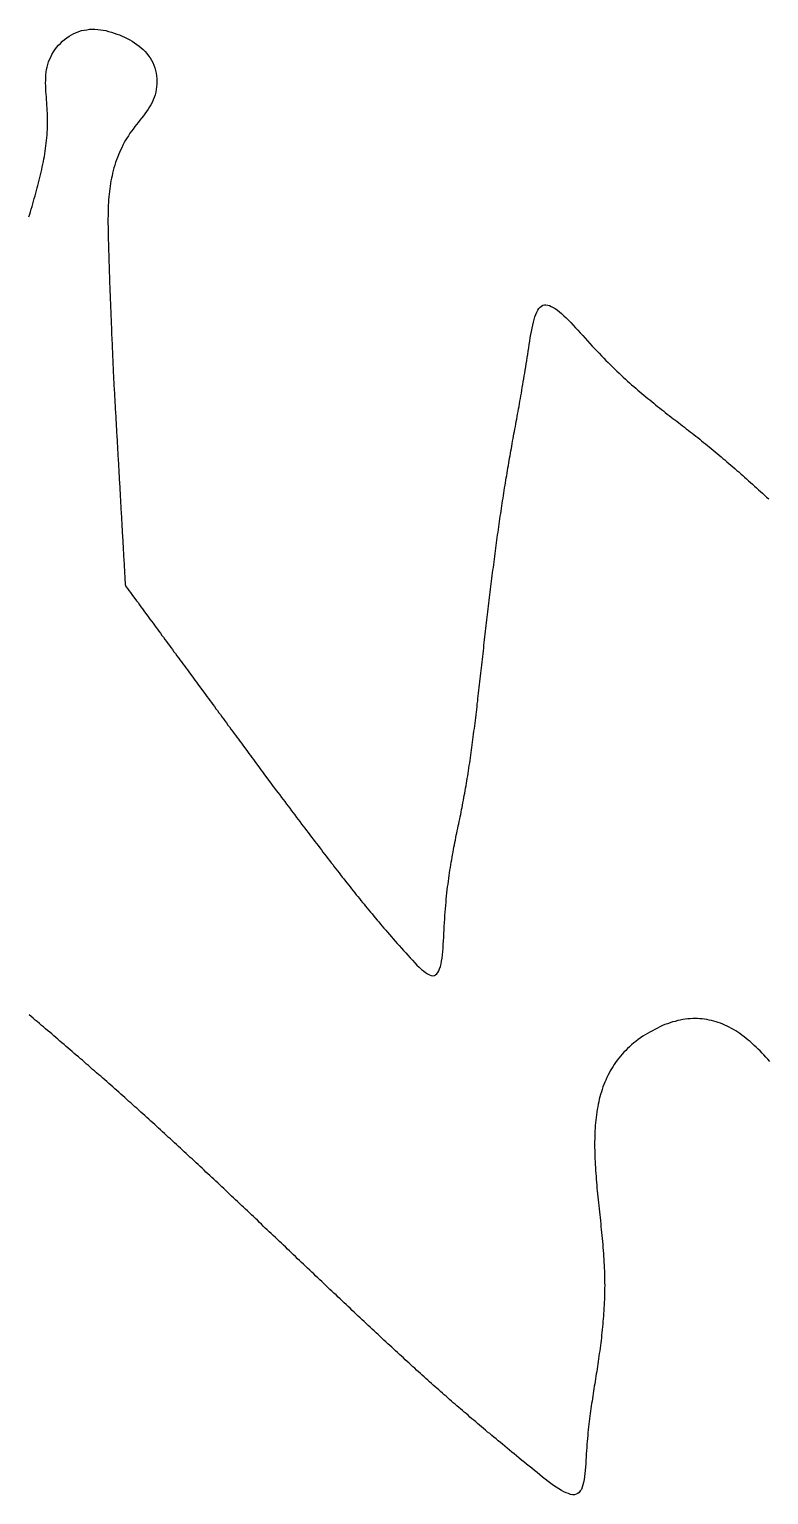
# Model space of a CAD drawing. Extents: x 63 to 788, y 423 to 1014.
# Drawn here: x 456.54 to 459.31, y 816.46 to 821.96 of the extents above; entities that cross this region are included whole.
import ezdxf

# ---------------------------------------------------------------- set-up
doc = ezdxf.new("R2010")
doc.units = 0
doc.header["$MEASUREMENT"] = 0
doc.layers.add('LAYER_1', color=7, linetype='CONTINUOUS')

msp = doc.modelspace()

# ---------------------------------------------------------------- linework, layer by layer
at = {"layer": 'LAYER_1', "color": 7}
for points in [[(456.5392, 821.252, 0), (456.5421, 821.262, 0), (456.545, 821.271, 0), (456.5479, 821.281, 0), (456.5507, 821.291, 0), (456.5535, 821.301, 0), (456.5563, 821.311, 0), (456.5591, 821.32, 0), (456.5618, 821.33, 0), (456.5645, 821.34, 0), (456.5672, 821.35, 0), (456.5699, 821.36, 0), (456.5725, 821.369, 0), (456.575, 821.379, 0), (456.5776, 821.389, 0), (456.58, 821.399, 0), (456.5824, 821.409, 0), (456.5847, 821.419, 0), (456.587, 821.429, 0), (456.5891, 821.439, 0), (456.5912, 821.449, 0), (456.5932, 821.459, 0), (456.5951, 821.469, 0), (456.5968, 821.478, 0), (456.5985, 821.488, 0), (456.6001, 821.498, 0), (456.6015, 821.508, 0), (456.6029, 821.518, 0), (456.604, 821.528, 0), (456.6051, 821.538, 0), (456.606, 821.548, 0), (456.6068, 821.558, 0), (456.6075, 821.569, 0), (456.608, 821.579, 0), (456.6084, 821.589, 0), (456.6086, 821.599, 0), (456.6087, 821.609, 0), (456.6087, 821.619, 0), (456.6085, 821.629, 0), (456.6083, 821.64, 0), (456.6078, 821.65, 0), (456.6073, 821.66, 0), (456.6066, 821.67, 0), (456.6059, 821.681, 0), (456.6051, 821.691, 0), (456.6042, 821.702, 0), (456.6035, 821.712, 0), (456.6028, 821.722, 0), (456.6022, 821.733, 0), (456.6018, 821.743, 0), (456.6016, 821.753, 0), (456.6017, 821.763, 0), (456.6021, 821.774, 0), (456.6027, 821.784, 0), (456.6038, 821.794, 0), (456.6053, 821.804, 0), (456.6072, 821.813, 0), (456.6097, 821.823, 0), (456.6127, 821.833, 0), (456.6163, 821.842, 0), (456.6205, 821.851, 0), (456.6253, 821.861, 0), (456.6306, 821.87, 0), (456.6365, 821.878, 0), (456.6428, 821.887, 0), (456.6496, 821.895, 0), (456.6569, 821.902, 0), (456.6645, 821.91, 0), (456.6725, 821.917, 0), (456.6809, 821.923, 0), (456.6895, 821.929, 0), (456.6984, 821.934, 0), (456.7076, 821.939, 0), (456.717, 821.943, 0), (456.7265, 821.947, 0), (456.7362, 821.95, 0), (456.7461, 821.952, 0), (456.756, 821.953, 0), (456.7661, 821.955, 0), (456.7762, 821.955, 0), (456.7864, 821.955, 0), (456.7966, 821.954, 0), (456.8069, 821.953, 0), (456.8172, 821.952, 0), (456.8274, 821.95, 0), (456.8377, 821.947, 0), (456.8479, 821.944, 0), (456.858, 821.941, 0), (456.8681, 821.937, 0), (456.8781, 821.934, 0), (456.888, 821.929, 0), (456.8977, 821.925, 0), (456.9073, 821.92, 0), (456.9166, 821.915, 0), (456.9258, 821.91, 0), (456.9347, 821.904, 0), (456.9433, 821.898, 0), (456.9516, 821.892, 0), (456.9596, 821.886, 0), (456.9671, 821.879, 0), (456.9743, 821.872, 0), (456.981, 821.864, 0), (456.9873, 821.856, 0), (456.993, 821.848, 0), (456.9982, 821.839, 0), (457.0028, 821.83, 0), (457.0069, 821.821, 0), (457.0103, 821.811, 0), (457.0132, 821.801, 0), (457.0154, 821.791, 0), (457.0171, 821.781, 0), (457.0181, 821.77, 0), (457.0186, 821.76, 0), (457.0184, 821.749, 0), (457.0176, 821.739, 0), (457.0163, 821.729, 0), (457.0143, 821.719, 0), (457.0117, 821.709, 0), (457.0085, 821.699, 0), (457.0048, 821.69, 0), (457.0006, 821.681, 0), (456.9959, 821.672, 0), (456.9909, 821.664, 0), (456.9855, 821.655, 0), (456.9798, 821.647, 0), (456.9739, 821.638, 0), (456.9677, 821.63, 0), (456.9614, 821.622, 0), (456.955, 821.614, 0), (456.9486, 821.606, 0), (456.9422, 821.598, 0), (456.9358, 821.59, 0), (456.9295, 821.581, 0), (456.9233, 821.573, 0), (456.9174, 821.565, 0), (456.9116, 821.556, 0), (456.9062, 821.547, 0), (456.9009, 821.539, 0), (456.8959, 821.53, 0), (456.891, 821.521, 0), (456.8865, 821.511, 0), (456.8821, 821.502, 0), (456.878, 821.493, 0), (456.874, 821.484, 0), (456.8703, 821.474, 0), (456.8668, 821.465, 0), (456.8636, 821.455, 0), (456.8605, 821.445, 0), (456.8576, 821.436, 0), (456.855, 821.426, 0), (456.8525, 821.416, 0), (456.8503, 821.406, 0), (456.8482, 821.397, 0), (456.8464, 821.387, 0), (456.8447, 821.377, 0), (456.8431, 821.367, 0), (456.8418, 821.357, 0), (456.8406, 821.347, 0), (456.8395, 821.337, 0), (456.8385, 821.327, 0), (456.8377, 821.316, 0), (456.8371, 821.306, 0), (456.8365, 821.296, 0), (456.836, 821.286, 0), (456.8357, 821.276, 0), (456.8354, 821.266, 0), (456.8353, 821.255, 0), (456.8352, 821.245, 0), (456.8351, 821.235, 0), (456.8352, 821.225, 0), (456.8353, 821.214, 0), (456.8354, 821.204, 0), (456.8356, 821.194, 0), (456.8358, 821.184, 0), (456.8361, 821.173, 0), (456.8364, 821.163, 0), (456.8366, 821.153, 0), (456.8369, 821.143, 0), (456.8372, 821.132, 0), (456.8375, 821.122, 0), (456.8378, 821.112, 0), (456.8381, 821.102, 0), (456.8385, 821.092, 0), (456.8388, 821.081, 0), (456.8391, 821.071, 0), (456.8395, 821.061, 0), (456.8398, 821.051, 0), (456.8401, 821.041, 0), (456.8405, 821.03, 0), (456.8408, 821.02, 0), (456.8412, 821.01, 0), (456.8415, 821, 0), (456.8419, 820.99, 0), (456.8423, 820.98, 0), (456.8427, 820.97, 0), (456.843, 820.959, 0), (456.8434, 820.949, 0), (456.8438, 820.939, 0), (456.8442, 820.929, 0), (456.8446, 820.919, 0), (456.845, 820.909, 0), (456.8454, 820.899, 0), (456.8458, 820.889, 0), (456.8462, 820.878, 0), (456.8466, 820.868, 0), (456.847, 820.858, 0), (456.8474, 820.848, 0), (456.8478, 820.838, 0), (456.8482, 820.828, 0), (456.8486, 820.818, 0), (456.849, 820.808, 0), (456.8495, 820.798, 0), (456.8499, 820.788, 0), (456.8503, 820.778, 0), (456.8507, 820.767, 0), (456.8511, 820.757, 0), (456.8516, 820.747, 0), (456.852, 820.737, 0), (456.8524, 820.727, 0), (456.8529, 820.717, 0), (456.8533, 820.707, 0), (456.8537, 820.697, 0), (456.8541, 820.687, 0), (456.8546, 820.677, 0), (456.855, 820.667, 0), (456.8554, 820.657, 0), (456.8559, 820.649, 0), (456.8563, 820.641, 0), (456.8568, 820.633, 0), (456.8573, 820.625, 0), (456.8577, 820.617, 0), (456.8582, 820.609, 0), (456.8586, 820.601, 0), (456.8591, 820.593, 0), (456.8595, 820.585, 0), (456.86, 820.577, 0), (456.8604, 820.569, 0), (456.8609, 820.561, 0), (456.8613, 820.553, 0), (456.8618, 820.545, 0), (456.8622, 820.537, 0), (456.8627, 820.529, 0), (456.8631, 820.521, 0), (456.8636, 820.513, 0), (456.864, 820.505, 0), (456.8645, 820.497, 0), (456.8649, 820.489, 0), (456.8654, 820.481, 0), (456.8658, 820.473, 0), (456.8663, 820.465, 0), (456.8668, 820.457, 0), (456.8672, 820.449, 0), (456.8677, 820.441, 0), (456.8681, 820.433, 0), (456.8686, 820.425, 0), (456.869, 820.417, 0), (456.8695, 820.409, 0), (456.8699, 820.401, 0), (456.8704, 820.393, 0), (456.8708, 820.385, 0), (456.8713, 820.377, 0), (456.8717, 820.369, 0), (456.8722, 820.361, 0), (456.8726, 820.353, 0), (456.8731, 820.345, 0), (456.8735, 820.337, 0), (456.874, 820.329, 0), (456.8744, 820.321, 0), (456.8749, 820.313, 0), (456.8754, 820.305, 0), (456.8758, 820.297, 0), (456.8763, 820.289, 0), (456.8767, 820.281, 0), (456.8772, 820.273, 0), (456.8776, 820.265, 0), (456.8781, 820.257, 0), (456.8785, 820.249, 0), (456.879, 820.241, 0), (456.8794, 820.233, 0), (456.8799, 820.225, 0), (456.8803, 820.217, 0), (456.8808, 820.209, 0), (456.8812, 820.201, 0), (456.8817, 820.193, 0), (456.8821, 820.185, 0), (456.8826, 820.177, 0), (456.883, 820.169, 0), (456.8835, 820.161, 0), (456.8839, 820.153, 0), (456.8844, 820.145, 0), (456.8849, 820.137, 0), (456.8853, 820.129, 0), (456.8858, 820.121, 0), (456.8862, 820.113, 0), (456.8867, 820.105, 0), (456.8871, 820.097, 0), (456.8876, 820.089, 0), (456.888, 820.081, 0), (456.8885, 820.073, 0), (456.8889, 820.065, 0), (456.8894, 820.057, 0), (456.8898, 820.049, 0), (456.8903, 820.041, 0), (456.8907, 820.033, 0), (456.8912, 820.025, 0), (456.8916, 820.017, 0), (456.8921, 820.009, 0), (456.8925, 820.001, 0), (456.893, 819.993, 0), (456.8935, 819.985, 0), (456.8939, 819.977, 0), (456.8944, 819.969, 0), (456.8948, 819.961, 0), (456.8953, 819.953, 0), (456.8957, 819.945, 0), (456.8962, 819.937, 0), (456.8966, 819.929, 0), (456.8971, 819.921, 0), (456.8975, 819.913, 0), (456.898, 819.905, 0), (456.8984, 819.897, 0), (456.8989, 819.889, 0), (456.8993, 819.881, 0), (456.8998, 819.873, 0), (456.9027, 819.866, 0), (456.9083, 819.858, 0), (456.9139, 819.85, 0), (456.9196, 819.843, 0), (456.9252, 819.835, 0), (456.9308, 819.827, 0), (456.9364, 819.82, 0), (456.942, 819.812, 0), (456.9477, 819.805, 0), (456.9533, 819.797, 0), (456.9589, 819.789, 0), (456.9645, 819.782, 0), (456.9701, 819.774, 0), (456.9758, 819.766, 0), (456.9814, 819.759, 0), (456.987, 819.751, 0), (456.9926, 819.743, 0), (456.9982, 819.736, 0), (457.0039, 819.728, 0), (457.0095, 819.721, 0), (457.0151, 819.713, 0), (457.0207, 819.705, 0), (457.0263, 819.698, 0), (457.032, 819.69, 0), (457.0376, 819.682, 0), (457.0432, 819.675, 0), (457.0488, 819.667, 0), (457.0544, 819.659, 0), (457.0601, 819.652, 0), (457.0657, 819.644, 0), (457.0713, 819.637, 0), (457.0769, 819.629, 0), (457.0825, 819.621, 0), (457.0882, 819.614, 0), (457.0938, 819.606, 0), (457.0994, 819.598, 0), (457.105, 819.591, 0), (457.1106, 819.583, 0), (457.1163, 819.575, 0), (457.1219, 819.568, 0), (457.1275, 819.56, 0), (457.1331, 819.553, 0), (457.1387, 819.545, 0), (457.1444, 819.537, 0), (457.15, 819.53, 0), (457.1556, 819.522, 0), (457.1612, 819.514, 0), (457.1668, 819.507, 0), (457.1725, 819.499, 0), (457.1781, 819.491, 0), (457.1837, 819.484, 0), (457.1893, 819.476, 0), (457.1949, 819.469, 0), (457.2006, 819.461, 0), (457.2062, 819.453, 0), (457.2118, 819.446, 0), (457.2174, 819.438, 0), (457.223, 819.43, 0), (457.2287, 819.423, 0), (457.2343, 819.415, 0), (457.2399, 819.407, 0), (457.2455, 819.4, 0), (457.2511, 819.392, 0), (457.2568, 819.385, 0), (457.2624, 819.377, 0), (457.268, 819.369, 0), (457.2736, 819.362, 0), (457.2792, 819.354, 0), (457.2849, 819.346, 0), (457.2905, 819.339, 0), (457.2961, 819.331, 0), (457.3017, 819.323, 0), (457.3073, 819.316, 0), (457.313, 819.308, 0), (457.3186, 819.301, 0), (457.3242, 819.293, 0), (457.3298, 819.285, 0), (457.3354, 819.278, 0), (457.3411, 819.27, 0), (457.3467, 819.262, 0), (457.3523, 819.255, 0), (457.3579, 819.247, 0), (457.3635, 819.239, 0), (457.3692, 819.232, 0), (457.3748, 819.224, 0), (457.3804, 819.217, 0), (457.386, 819.209, 0), (457.3916, 819.201, 0), (457.3973, 819.194, 0), (457.4029, 819.186, 0), (457.4085, 819.178, 0), (457.4141, 819.171, 0), (457.4197, 819.163, 0), (457.4254, 819.155, 0), (457.431, 819.148, 0), (457.4366, 819.14, 0), (457.4422, 819.133, 0), (457.4478, 819.125, 0), (457.4535, 819.117, 0), (457.4596, 819.109, 0), (457.466, 819.101, 0), (457.4723, 819.092, 0), (457.4786, 819.084, 0), (457.4849, 819.075, 0), (457.4912, 819.067, 0), (457.4975, 819.059, 0), (457.5038, 819.05, 0), (457.5101, 819.042, 0), (457.5164, 819.034, 0), (457.5227, 819.025, 0), (457.529, 819.017, 0), (457.5353, 819.009, 0), (457.5415, 819, 0), (457.5478, 818.992, 0), (457.5541, 818.984, 0), (457.5603, 818.975, 0), (457.5666, 818.967, 0), (457.5728, 818.959, 0), (457.579, 818.951, 0), (457.5853, 818.943, 0), (457.5915, 818.934, 0), (457.5977, 818.926, 0), (457.6039, 818.918, 0), (457.6101, 818.91, 0), (457.6162, 818.902, 0), (457.6224, 818.894, 0), (457.6285, 818.886, 0), (457.6347, 818.878, 0), (457.6408, 818.87, 0), (457.6469, 818.862, 0), (457.653, 818.854, 0), (457.6591, 818.846, 0), (457.6651, 818.838, 0), (457.6712, 818.83, 0), (457.6772, 818.823, 0), (457.6832, 818.815, 0), (457.6892, 818.807, 0), (457.6952, 818.799, 0), (457.7011, 818.792, 0), (457.7071, 818.784, 0), (457.713, 818.776, 0), (457.7189, 818.769, 0), (457.7248, 818.761, 0), (457.7307, 818.754, 0), (457.7365, 818.747, 0), (457.7424, 818.739, 0), (457.7482, 818.732, 0), (457.754, 818.725, 0), (457.7597, 818.717, 0), (457.7655, 818.71, 0), (457.7713, 818.703, 0), (457.7771, 818.696, 0), (457.7829, 818.688, 0), (457.7888, 818.681, 0), (457.7947, 818.674, 0), (457.8006, 818.667, 0), (457.8065, 818.66, 0), (457.8125, 818.652, 0), (457.8185, 818.645, 0), (457.8246, 818.638, 0), (457.8308, 818.63, 0), (457.837, 818.623, 0), (457.8433, 818.615, 0), (457.8497, 818.608, 0), (457.8562, 818.6, 0), (457.8627, 818.592, 0), (457.8694, 818.585, 0), (457.8762, 818.577, 0), (457.883, 818.569, 0), (457.89, 818.561, 0), (457.8972, 818.552, 0), (457.9044, 818.544, 0), (457.9118, 818.536, 0), (457.9193, 818.527, 0), (457.9269, 818.519, 0), (457.9347, 818.51, 0), (457.9427, 818.501, 0), (457.9508, 818.492, 0), (457.9591, 818.483, 0), (457.9676, 818.473, 0), (457.9761, 818.464, 0), (457.9846, 818.455, 0), (457.9931, 818.446, 0), (458.0015, 818.438, 0), (458.0098, 818.43, 0), (458.0178, 818.424, 0), (458.0255, 818.418, 0), (458.033, 818.413, 0), (458.04, 818.409, 0), (458.0465, 818.407, 0), (458.0526, 818.406, 0), (458.0581, 818.407, 0), (458.063, 818.409, 0), (458.0674, 818.413, 0), (458.0714, 818.418, 0), (458.0749, 818.425, 0), (458.078, 818.432, 0), (458.0807, 818.441, 0), (458.0831, 818.451, 0), (458.0851, 818.461, 0), (458.0869, 818.472, 0), (458.0884, 818.484, 0), (458.0897, 818.497, 0), (458.0908, 818.51, 0), (458.0918, 818.523, 0), (458.0926, 818.537, 0), (458.0934, 818.55, 0), (458.0941, 818.564, 0), (458.0948, 818.578, 0), (458.0955, 818.592, 0), (458.0962, 818.605, 0), (458.097, 818.619, 0), (458.0979, 818.632, 0), (458.0988, 818.645, 0), (458.0998, 818.657, 0), (458.1008, 818.669, 0), (458.1019, 818.682, 0), (458.103, 818.693, 0), (458.1042, 818.705, 0), (458.1054, 818.717, 0), (458.1067, 818.728, 0), (458.108, 818.739, 0), (458.1094, 818.75, 0), (458.1108, 818.761, 0), (458.1122, 818.771, 0), (458.1136, 818.782, 0), (458.1152, 818.792, 0), (458.1167, 818.802, 0), (458.1182, 818.812, 0), (458.1198, 818.822, 0), (458.1215, 818.832, 0), (458.1231, 818.841, 0), (458.1248, 818.851, 0), (458.1265, 818.86, 0), (458.1282, 818.87, 0), (458.1299, 818.879, 0), (458.1316, 818.888, 0), (458.1334, 818.897, 0), (458.1352, 818.906, 0), (458.1369, 818.915, 0), (458.1387, 818.924, 0), (458.1405, 818.933, 0), (458.1423, 818.941, 0), (458.1441, 818.95, 0), (458.146, 818.959, 0), (458.1478, 818.968, 0), (458.1496, 818.976, 0), (458.1514, 818.985, 0), (458.1532, 818.994, 0), (458.155, 819.002, 0), (458.1568, 819.011, 0), (458.1585, 819.02, 0), (458.1603, 819.029, 0), (458.162, 819.037, 0), (458.1638, 819.046, 0), (458.1655, 819.055, 0), (458.1672, 819.064, 0), (458.1689, 819.073, 0), (458.1705, 819.082, 0), (458.1722, 819.091, 0), (458.1738, 819.1, 0), (458.1754, 819.109, 0), (458.177, 819.118, 0), (458.1785, 819.128, 0), (458.1801, 819.137, 0), (458.1816, 819.146, 0), (458.1831, 819.156, 0), (458.1846, 819.165, 0), (458.1861, 819.175, 0), (458.1876, 819.184, 0), (458.189, 819.194, 0), (458.1905, 819.204, 0), (458.1919, 819.213, 0), (458.1933, 819.223, 0), (458.1947, 819.233, 0), (458.1961, 819.243, 0), (458.1974, 819.253, 0), (458.1988, 819.262, 0), (458.2002, 819.272, 0), (458.2015, 819.282, 0), (458.2028, 819.292, 0), (458.2041, 819.302, 0), (458.2054, 819.312, 0), (458.2067, 819.323, 0), (458.208, 819.333, 0), (458.2093, 819.343, 0), (458.2106, 819.353, 0), (458.2118, 819.363, 0), (458.2131, 819.373, 0), (458.2143, 819.384, 0), (458.2156, 819.394, 0), (458.2168, 819.404, 0), (458.218, 819.414, 0), (458.2192, 819.425, 0), (458.2205, 819.435, 0), (458.2217, 819.446, 0), (458.2229, 819.456, 0), (458.2241, 819.466, 0), (458.2253, 819.477, 0), (458.2265, 819.487, 0), (458.2276, 819.498, 0), (458.2288, 819.508, 0), (458.23, 819.519, 0), (458.2312, 819.529, 0), (458.2324, 819.54, 0), (458.2336, 819.55, 0), (458.2347, 819.561, 0), (458.2359, 819.571, 0), (458.2371, 819.582, 0), (458.2383, 819.592, 0), (458.2394, 819.603, 0), (458.2406, 819.613, 0), (458.2418, 819.624, 0), (458.243, 819.634, 0), (458.2442, 819.645, 0), (458.2454, 819.656, 0), (458.2466, 819.666, 0), (458.2478, 819.677, 0), (458.249, 819.687, 0), (458.2502, 819.698, 0), (458.2514, 819.708, 0), (458.2526, 819.719, 0), (458.2538, 819.729, 0), (458.255, 819.74, 0), (458.2562, 819.75, 0), (458.2575, 819.761, 0), (458.2587, 819.771, 0), (458.2599, 819.782, 0), (458.2612, 819.792, 0), (458.2624, 819.803, 0), (458.2637, 819.813, 0), (458.265, 819.824, 0), (458.2662, 819.834, 0), (458.2675, 819.844, 0), (458.2688, 819.855, 0), (458.27, 819.865, 0), (458.2713, 819.876, 0), (458.2726, 819.886, 0), (458.2739, 819.896, 0), (458.2752, 819.907, 0), (458.2765, 819.917, 0), (458.2778, 819.927, 0), (458.2792, 819.937, 0), (458.2805, 819.948, 0), (458.2818, 819.958, 0), (458.2832, 819.968, 0), (458.2845, 819.978, 0), (458.2858, 819.989, 0), (458.2872, 819.999, 0), (458.2886, 820.009, 0), (458.2899, 820.019, 0), (458.2913, 820.029, 0), (458.2927, 820.039, 0), (458.294, 820.049, 0), (458.2954, 820.059, 0), (458.2968, 820.069, 0), (458.2982, 820.079, 0), (458.2996, 820.089, 0), (458.3011, 820.099, 0), (458.3025, 820.109, 0), (458.3039, 820.119, 0), (458.3053, 820.129, 0), (458.3068, 820.139, 0), (458.3082, 820.148, 0), (458.3097, 820.158, 0), (458.3111, 820.168, 0), (458.3126, 820.178, 0), (458.3141, 820.187, 0), (458.3156, 820.197, 0), (458.317, 820.207, 0), (458.3185, 820.216, 0), (458.32, 820.226, 0), (458.3216, 820.235, 0), (458.3231, 820.245, 0), (458.3246, 820.254, 0), (458.3261, 820.264, 0), (458.3277, 820.273, 0), (458.3292, 820.282, 0), (458.3308, 820.292, 0), (458.3323, 820.301, 0), (458.3339, 820.31, 0), (458.3355, 820.319, 0), (458.337, 820.329, 0), (458.3386, 820.338, 0), (458.3402, 820.347, 0), (458.3418, 820.356, 0), (458.3434, 820.365, 0), (458.3451, 820.374, 0), (458.3467, 820.383, 0), (458.3483, 820.392, 0), (458.35, 820.401, 0), (458.3516, 820.41, 0), (458.3533, 820.42, 0), (458.3549, 820.429, 0), (458.3566, 820.438, 0), (458.3583, 820.447, 0), (458.36, 820.456, 0), (458.3617, 820.465, 0), (458.3634, 820.475, 0), (458.3651, 820.484, 0), (458.3668, 820.493, 0), (458.3685, 820.503, 0), (458.3702, 820.512, 0), (458.372, 820.522, 0), (458.3737, 820.532, 0), (458.3754, 820.541, 0), (458.3772, 820.551, 0), (458.379, 820.561, 0), (458.3807, 820.571, 0), (458.3825, 820.581, 0), (458.3843, 820.591, 0), (458.3861, 820.602, 0), (458.3878, 820.612, 0), (458.3896, 820.623, 0), (458.3915, 820.633, 0), (458.3933, 820.644, 0), (458.3951, 820.655, 0), (458.3969, 820.666, 0), (458.3987, 820.677, 0), (458.4006, 820.689, 0), (458.4024, 820.7, 0), (458.4043, 820.712, 0), (458.4061, 820.724, 0), (458.408, 820.736, 0), (458.4098, 820.748, 0), (458.4117, 820.76, 0), (458.4136, 820.773, 0), (458.4155, 820.785, 0), (458.4175, 820.798, 0), (458.4196, 820.81, 0), (458.4218, 820.822, 0), (458.4241, 820.834, 0), (458.4266, 820.846, 0), (458.4292, 820.857, 0), (458.432, 820.867, 0), (458.4351, 820.877, 0), (458.4384, 820.886, 0), (458.442, 820.894, 0), (458.4459, 820.902, 0), (458.45, 820.908, 0), (458.4546, 820.913, 0), (458.4594, 820.917, 0), (458.4647, 820.92, 0), (458.4704, 820.922, 0), (458.4764, 820.922, 0), (458.4828, 820.921, 0), (458.4894, 820.919, 0), (458.4964, 820.916, 0), (458.5037, 820.912, 0), (458.5112, 820.908, 0), (458.519, 820.902, 0), (458.527, 820.896, 0), (458.5351, 820.889, 0), (458.5435, 820.881, 0), (458.552, 820.873, 0), (458.5606, 820.864, 0), (458.5694, 820.855, 0), (458.5782, 820.846, 0), (458.5871, 820.836, 0), (458.5961, 820.827, 0), (458.6051, 820.817, 0), (458.6141, 820.807, 0), (458.6231, 820.797, 0), (458.632, 820.787, 0), (458.6409, 820.777, 0), (458.6497, 820.767, 0), (458.6584, 820.758, 0), (458.6671, 820.749, 0), (458.6757, 820.74, 0), (458.6842, 820.731, 0), (458.6927, 820.722, 0), (458.7011, 820.713, 0), (458.7094, 820.705, 0), (458.7177, 820.697, 0), (458.7259, 820.689, 0), (458.7341, 820.681, 0), (458.7422, 820.673, 0), (458.7502, 820.665, 0), (458.7582, 820.658, 0), (458.7661, 820.651, 0), (458.774, 820.643, 0), (458.7818, 820.636, 0), (458.7896, 820.629, 0), (458.7974, 820.622, 0), (458.8051, 820.615, 0), (458.8127, 820.609, 0), (458.8203, 820.602, 0), (458.8279, 820.596, 0), (458.8354, 820.589, 0), (458.8429, 820.583, 0), (458.8504, 820.577, 0), (458.8578, 820.571, 0), (458.8653, 820.565, 0), (458.8726, 820.559, 0), (458.88, 820.553, 0), (458.8873, 820.547, 0), (458.8946, 820.541, 0), (458.9019, 820.535, 0), (458.9091, 820.529, 0), (458.9164, 820.524, 0), (458.9236, 820.518, 0), (458.9308, 820.512, 0), (458.938, 820.507, 0), (458.9452, 820.501, 0), (458.9523, 820.496, 0), (458.9595, 820.49, 0), (458.9666, 820.485, 0), (458.9738, 820.479, 0), (458.9809, 820.474, 0), (458.9881, 820.468, 0), (458.9952, 820.463, 0), (459.0023, 820.457, 0), (459.0095, 820.452, 0), (459.0166, 820.446, 0), (459.0238, 820.44, 0), (459.0309, 820.435, 0), (459.0381, 820.429, 0), (459.0452, 820.424, 0), (459.0524, 820.418, 0), (459.0596, 820.412, 0), (459.0668, 820.406, 0), (459.0741, 820.4, 0), (459.0813, 820.394, 0), (459.0885, 820.389, 0), (459.0958, 820.383, 0), (459.1031, 820.377, 0), (459.1104, 820.37, 0), (459.1177, 820.364, 0), (459.125, 820.358, 0), (459.1323, 820.352, 0), (459.1396, 820.346, 0), (459.1469, 820.34, 0), (459.1543, 820.333, 0), (459.1617, 820.327, 0), (459.169, 820.321, 0), (459.1764, 820.314, 0), (459.1838, 820.308, 0), (459.1912, 820.301, 0), (459.1986, 820.295, 0), (459.206, 820.288, 0), (459.2135, 820.282, 0), (459.2209, 820.275, 0), (459.2284, 820.269, 0), (459.2358, 820.262, 0), (459.2433, 820.255, 0), (459.2508, 820.249, 0), (459.2583, 820.242, 0), (459.2658, 820.235, 0), (459.2733, 820.228, 0), (459.2808, 820.222, 0), (459.2883, 820.215, 0), (459.2958, 820.208, 0), (459.3034, 820.201, 0), (459.3109, 820.194, 0)], [(459.3149, 818.085, 0), (459.3077, 818.093, 0), (459.3005, 818.101, 0), (459.2933, 818.109, 0), (459.286, 818.116, 0), (459.2787, 818.124, 0), (459.2713, 818.131, 0), (459.2639, 818.138, 0), (459.2564, 818.145, 0), (459.2489, 818.152, 0), (459.2414, 818.159, 0), (459.2338, 818.165, 0), (459.2262, 818.171, 0), (459.2185, 818.177, 0), (459.2108, 818.183, 0), (459.203, 818.189, 0), (459.1951, 818.194, 0), (459.1873, 818.199, 0), (459.1793, 818.204, 0), (459.1713, 818.208, 0), (459.1633, 818.213, 0), (459.1552, 818.217, 0), (459.147, 818.221, 0), (459.1388, 818.224, 0), (459.1305, 818.228, 0), (459.1222, 818.231, 0), (459.1138, 818.233, 0), (459.1053, 818.236, 0), (459.0968, 818.238, 0), (459.0882, 818.24, 0), (459.0796, 818.242, 0), (459.0708, 818.243, 0), (459.062, 818.244, 0), (459.0532, 818.245, 0), (459.0443, 818.246, 0), (459.0353, 818.246, 0), (459.0262, 818.246, 0), (459.0171, 818.245, 0), (459.0078, 818.244, 0), (458.9986, 818.243, 0), (458.9892, 818.242, 0), (458.9798, 818.24, 0), (458.9703, 818.238, 0), (458.9607, 818.235, 0), (458.9511, 818.233, 0), (458.9415, 818.23, 0), (458.932, 818.226, 0), (458.9224, 818.223, 0), (458.9128, 818.219, 0), (458.9033, 818.214, 0), (458.8938, 818.21, 0), (458.8844, 818.205, 0), (458.8751, 818.2, 0), (458.8659, 818.195, 0), (458.8568, 818.19, 0), (458.8479, 818.184, 0), (458.839, 818.179, 0), (458.8304, 818.173, 0), (458.8219, 818.167, 0), (458.8135, 818.16, 0), (458.8054, 818.154, 0), (458.7975, 818.147, 0), (458.7898, 818.14, 0), (458.7824, 818.133, 0), (458.7752, 818.126, 0), (458.7683, 818.119, 0), (458.7617, 818.112, 0), (458.7553, 818.104, 0), (458.7491, 818.097, 0), (458.7432, 818.089, 0), (458.7375, 818.081, 0), (458.7321, 818.073, 0), (458.7269, 818.065, 0), (458.722, 818.057, 0), (458.7172, 818.049, 0), (458.7127, 818.041, 0), (458.7084, 818.032, 0), (458.7043, 818.024, 0), (458.7004, 818.015, 0), (458.6967, 818.007, 0), (458.6933, 817.998, 0), (458.69, 817.989, 0), (458.6869, 817.98, 0), (458.684, 817.971, 0), (458.6813, 817.961, 0), (458.6787, 817.952, 0), (458.6763, 817.943, 0), (458.6741, 817.933, 0), (458.6721, 817.924, 0), (458.6702, 817.914, 0), (458.6685, 817.905, 0), (458.667, 817.895, 0), (458.6656, 817.885, 0), (458.6643, 817.875, 0), (458.6632, 817.865, 0), (458.6622, 817.855, 0), (458.6613, 817.845, 0), (458.6606, 817.835, 0), (458.66, 817.825, 0), (458.6595, 817.814, 0), (458.6591, 817.804, 0), (458.6589, 817.794, 0), (458.6587, 817.783, 0), (458.6587, 817.773, 0), (458.6588, 817.762, 0), (458.6589, 817.751, 0), (458.6592, 817.741, 0), (458.6595, 817.73, 0), (458.6599, 817.719, 0), (458.6604, 817.709, 0), (458.6609, 817.698, 0), (458.6616, 817.687, 0), (458.6623, 817.676, 0), (458.663, 817.665, 0), (458.6639, 817.654, 0), (458.6647, 817.643, 0), (458.6657, 817.632, 0), (458.6666, 817.621, 0), (458.6676, 817.61, 0), (458.6687, 817.599, 0), (458.6697, 817.588, 0), (458.6709, 817.577, 0), (458.672, 817.566, 0), (458.6731, 817.555, 0), (458.6743, 817.544, 0), (458.6755, 817.532, 0), (458.6766, 817.521, 0), (458.6778, 817.51, 0), (458.679, 817.499, 0), (458.6802, 817.488, 0), (458.6814, 817.476, 0), (458.6825, 817.465, 0), (458.6837, 817.454, 0), (458.6848, 817.443, 0), (458.6859, 817.432, 0), (458.6869, 817.421, 0), (458.6879, 817.41, 0), (458.6889, 817.398, 0), (458.6899, 817.387, 0), (458.6908, 817.376, 0), (458.6916, 817.365, 0), (458.6924, 817.354, 0), (458.6931, 817.343, 0), (458.6938, 817.332, 0), (458.6944, 817.321, 0), (458.6949, 817.31, 0), (458.6954, 817.299, 0), (458.6957, 817.288, 0), (458.696, 817.278, 0), (458.6962, 817.267, 0), (458.6963, 817.256, 0), (458.6964, 817.245, 0), (458.6963, 817.234, 0), (458.6962, 817.224, 0), (458.6959, 817.213, 0), (458.6957, 817.203, 0), (458.6953, 817.192, 0), (458.6949, 817.182, 0), (458.6944, 817.171, 0), (458.6938, 817.161, 0), (458.6932, 817.15, 0), (458.6925, 817.14, 0), (458.6917, 817.13, 0), (458.6909, 817.119, 0), (458.6901, 817.109, 0), (458.6892, 817.099, 0), (458.6882, 817.089, 0), (458.6872, 817.079, 0), (458.6861, 817.068, 0), (458.685, 817.058, 0), (458.6839, 817.048, 0), (458.6827, 817.038, 0), (458.6815, 817.029, 0), (458.6803, 817.019, 0), (458.679, 817.009, 0), (458.6777, 816.999, 0), (458.6763, 816.989, 0), (458.675, 816.98, 0), (458.6736, 816.97, 0), (458.6722, 816.96, 0), (458.6708, 816.951, 0), (458.6694, 816.941, 0), (458.6679, 816.932, 0), (458.6665, 816.922, 0), (458.665, 816.913, 0), (458.6635, 816.904, 0), (458.6621, 816.894, 0), (458.6606, 816.885, 0), (458.6591, 816.876, 0), (458.6576, 816.867, 0), (458.6562, 816.857, 0), (458.6547, 816.848, 0), (458.6533, 816.839, 0), (458.6518, 816.83, 0), (458.6504, 816.821, 0), (458.649, 816.811, 0), (458.6476, 816.802, 0), (458.6462, 816.792, 0), (458.6448, 816.783, 0), (458.6435, 816.773, 0), (458.6422, 816.764, 0), (458.6409, 816.754, 0), (458.6396, 816.744, 0), (458.6384, 816.734, 0), (458.6372, 816.724, 0), (458.636, 816.714, 0), (458.6349, 816.703, 0), (458.6338, 816.693, 0), (458.6328, 816.682, 0), (458.6317, 816.671, 0), (458.6308, 816.66, 0), (458.6299, 816.649, 0), (458.629, 816.637, 0), (458.6281, 816.625, 0), (458.6274, 816.613, 0), (458.6266, 816.601, 0), (458.6259, 816.589, 0), (458.6252, 816.576, 0), (458.6244, 816.564, 0), (458.6235, 816.551, 0), (458.6224, 816.539, 0), (458.621, 816.528, 0), (458.6194, 816.517, 0), (458.6174, 816.506, 0), (458.6151, 816.497, 0), (458.6123, 816.488, 0), (458.609, 816.48, 0), (458.6051, 816.474, 0), (458.6007, 816.468, 0), (458.5956, 816.464, 0), (458.5898, 816.462, 0), (458.5834, 816.46, 0), (458.5764, 816.46, 0), (458.5689, 816.461, 0), (458.5609, 816.464, 0), (458.5524, 816.467, 0), (458.5435, 816.471, 0), (458.5342, 816.476, 0), (458.5247, 816.482, 0), (458.5149, 816.488, 0), (458.5049, 816.495, 0), (458.4947, 816.502, 0), (458.4844, 816.51, 0), (458.474, 816.518, 0), (458.4637, 816.526, 0), (458.4534, 816.534, 0), (458.4431, 816.543, 0), (458.433, 816.551, 0), (458.423, 816.559, 0), (458.4132, 816.567, 0), (458.4035, 816.575, 0), (458.394, 816.583, 0), (458.3846, 816.59, 0), (458.3753, 816.598, 0), (458.3662, 816.606, 0), (458.3572, 816.613, 0), (458.3483, 816.62, 0), (458.3396, 816.627, 0), (458.331, 816.635, 0), (458.3224, 816.642, 0), (458.314, 816.649, 0), (458.3057, 816.656, 0), (458.2975, 816.662, 0), (458.2894, 816.669, 0), (458.2814, 816.676, 0), (458.2735, 816.682, 0), (458.2657, 816.689, 0), (458.2579, 816.695, 0), (458.2503, 816.702, 0), (458.2427, 816.708, 0), (458.2352, 816.714, 0), (458.2277, 816.721, 0), (458.2204, 816.727, 0), (458.213, 816.733, 0), (458.2058, 816.739, 0), (458.1986, 816.745, 0), (458.1915, 816.751, 0), (458.1844, 816.758, 0), (458.1773, 816.764, 0), (458.1703, 816.77, 0), (458.1634, 816.776, 0), (458.1565, 816.782, 0), (458.1496, 816.787, 0), (458.1427, 816.793, 0), (458.1358, 816.799, 0), (458.129, 816.805, 0), (458.1222, 816.811, 0), (458.1154, 816.817, 0), (458.1086, 816.823, 0), (458.1019, 816.829, 0), (458.0951, 816.835, 0), (458.0883, 816.841, 0), (458.0815, 816.847, 0), (458.0748, 816.853, 0), (458.068, 816.859, 0), (458.0612, 816.865, 0), (458.0543, 816.871, 0), (458.0475, 816.877, 0), (458.0406, 816.883, 0), (458.0337, 816.89, 0), (458.0268, 816.896, 0), (458.0198, 816.902, 0), (458.0129, 816.908, 0), (458.0059, 816.915, 0), (457.9988, 816.921, 0), (457.9918, 816.927, 0), (457.9848, 816.934, 0), (457.9777, 816.94, 0), (457.9706, 816.947, 0), (457.9635, 816.953, 0), (457.9563, 816.96, 0), (457.9492, 816.966, 0), (457.942, 816.973, 0), (457.9348, 816.979, 0), (457.9276, 816.986, 0), (457.9203, 816.993, 0), (457.9131, 816.999, 0), (457.9058, 817.006, 0), (457.8985, 817.013, 0), (457.8912, 817.02, 0), (457.8839, 817.026, 0), (457.8766, 817.033, 0), (457.8692, 817.04, 0), (457.8619, 817.047, 0), (457.8545, 817.054, 0), (457.8471, 817.061, 0), (457.8397, 817.067, 0), (457.8323, 817.074, 0), (457.8249, 817.081, 0), (457.8175, 817.088, 0), (457.81, 817.095, 0), (457.8026, 817.102, 0), (457.7951, 817.109, 0), (457.7876, 817.116, 0), (457.7801, 817.123, 0), (457.7726, 817.13, 0), (457.7651, 817.137, 0), (457.7576, 817.144, 0), (457.7501, 817.151, 0), (457.7426, 817.159, 0), (457.735, 817.166, 0), (457.7275, 817.173, 0), (457.7199, 817.18, 0), (457.7124, 817.187, 0), (457.7048, 817.194, 0), (457.6972, 817.201, 0), (457.6897, 817.209, 0), (457.6821, 817.216, 0), (457.6745, 817.223, 0), (457.6669, 817.23, 0), (457.6593, 817.237, 0), (457.6517, 817.244, 0), (457.6441, 817.252, 0), (457.6366, 817.259, 0), (457.629, 817.266, 0), (457.6214, 817.273, 0), (457.6138, 817.28, 0), (457.6062, 817.288, 0), (457.5986, 817.295, 0), (457.591, 817.302, 0), (457.5834, 817.309, 0), (457.5758, 817.317, 0), (457.5682, 817.324, 0), (457.5606, 817.331, 0), (457.553, 817.338, 0), (457.5454, 817.345, 0), (457.5379, 817.353, 0), (457.5303, 817.36, 0), (457.5227, 817.367, 0), (457.5151, 817.374, 0), (457.5076, 817.381, 0), (457.5, 817.389, 0), (457.4925, 817.396, 0), (457.4849, 817.403, 0), (457.4774, 817.41, 0), (457.4699, 817.417, 0), (457.4623, 817.425, 0), (457.4548, 817.432, 0), (457.4473, 817.439, 0), (457.4398, 817.446, 0), (457.4323, 817.453, 0), (457.4248, 817.46, 0), (457.4173, 817.467, 0), (457.4099, 817.474, 0), (457.4024, 817.481, 0), (457.3949, 817.489, 0), (457.3875, 817.496, 0), (457.38, 817.503, 0), (457.3726, 817.51, 0), (457.3651, 817.517, 0), (457.3577, 817.524, 0), (457.3503, 817.531, 0), (457.3428, 817.538, 0), (457.3354, 817.545, 0), (457.328, 817.552, 0), (457.3206, 817.559, 0), (457.3132, 817.566, 0), (457.3058, 817.573, 0), (457.2984, 817.58, 0), (457.291, 817.587, 0), (457.2836, 817.594, 0), (457.2762, 817.601, 0), (457.2688, 817.608, 0), (457.2614, 817.615, 0), (457.254, 817.622, 0), (457.2466, 817.629, 0), (457.2392, 817.636, 0), (457.2318, 817.643, 0), (457.2245, 817.65, 0), (457.2171, 817.657, 0), (457.2097, 817.663, 0), (457.2023, 817.67, 0), (457.195, 817.677, 0), (457.1876, 817.684, 0), (457.1802, 817.691, 0), (457.1728, 817.698, 0), (457.1655, 817.705, 0), (457.1581, 817.712, 0), (457.1507, 817.719, 0), (457.1433, 817.725, 0), (457.136, 817.732, 0), (457.1286, 817.739, 0), (457.1212, 817.746, 0), (457.1138, 817.753, 0), (457.1064, 817.76, 0), (457.0991, 817.766, 0), (457.0917, 817.773, 0), (457.0843, 817.78, 0), (457.0769, 817.787, 0), (457.0695, 817.794, 0), (457.0621, 817.8, 0), (457.0547, 817.807, 0), (457.0473, 817.814, 0), (457.0399, 817.821, 0), (457.0325, 817.828, 0), (457.0251, 817.834, 0), (457.0177, 817.841, 0), (457.0103, 817.848, 0), (457.0029, 817.855, 0), (456.9954, 817.861, 0), (456.988, 817.868, 0), (456.9806, 817.875, 0), (456.9731, 817.882, 0), (456.9657, 817.888, 0), (456.9582, 817.895, 0), (456.9508, 817.902, 0), (456.9433, 817.909, 0), (456.9359, 817.915, 0), (456.9284, 817.922, 0), (456.9209, 817.929, 0), (456.9134, 817.935, 0), (456.9059, 817.942, 0), (456.8984, 817.949, 0), (456.8909, 817.956, 0), (456.8834, 817.962, 0), (456.8759, 817.969, 0), (456.8684, 817.976, 0), (456.8609, 817.982, 0), (456.8533, 817.989, 0), (456.8458, 817.996, 0), (456.8382, 818.002, 0), (456.8307, 818.009, 0), (456.8231, 818.016, 0), (456.8155, 818.022, 0), (456.8079, 818.029, 0), (456.8004, 818.035, 0), (456.7928, 818.042, 0), (456.7852, 818.049, 0), (456.7776, 818.055, 0), (456.77, 818.062, 0), (456.7624, 818.069, 0), (456.7547, 818.075, 0), (456.7471, 818.082, 0), (456.7395, 818.089, 0), (456.7318, 818.095, 0), (456.7242, 818.102, 0), (456.7166, 818.108, 0), (456.7089, 818.115, 0), (456.7012, 818.122, 0), (456.6936, 818.128, 0), (456.6859, 818.135, 0), (456.6782, 818.141, 0), (456.6706, 818.148, 0), (456.6629, 818.155, 0), (456.6552, 818.161, 0), (456.6475, 818.168, 0), (456.6398, 818.174, 0), (456.6321, 818.181, 0), (456.6244, 818.188, 0), (456.6167, 818.194, 0), (456.6089, 818.201, 0), (456.6012, 818.207, 0), (456.5935, 818.214, 0), (456.5858, 818.22, 0), (456.578, 818.227, 0), (456.5703, 818.234, 0), (456.5625, 818.24, 0), (456.5548, 818.247, 0), (456.547, 818.253, 0), (456.5393, 818.26, 0)]]:
    msp.add_polyline3d(points, dxfattribs=at)

doc.saveas('drawing.dxf')
